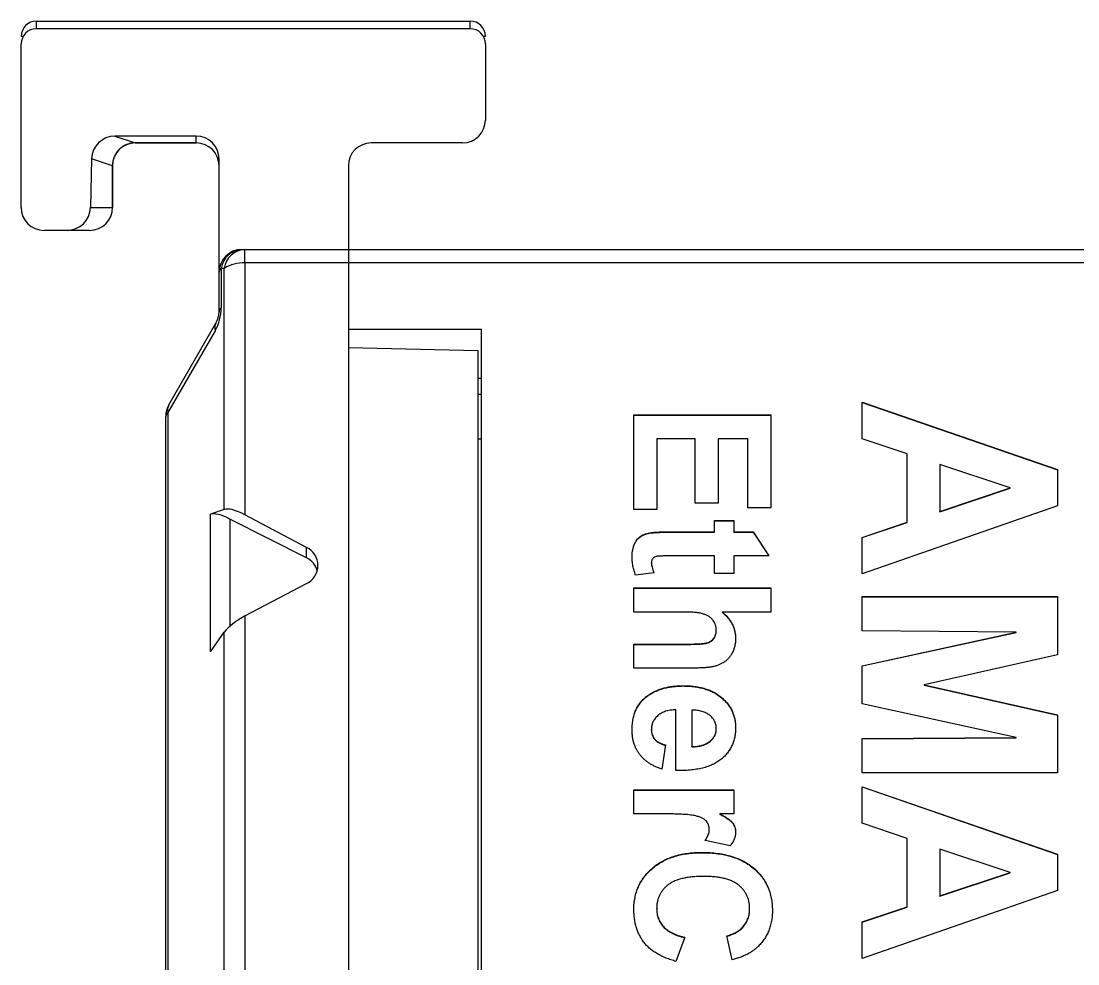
# Model space of a CAD drawing. Header units: millimetres. Extents: x 195 to 221, y 165 to 271.
# Drawn here: x 194.69 to 208.57, y 258.33 to 270.72 of the extents above; entities that cross this region are included whole.
import ezdxf

# ---------------------------------------------------------------- set-up
doc = ezdxf.new("R2010")
doc.units = ezdxf.units.MM

msp = doc.modelspace()

# ---------------------------------------------------------------- linework, layer by layer
at = {"color": 7, "linetype": 'Continuous', "lineweight": 25}
for p, q in [((194.889, 270.719), (200.589, 270.719)), ((200.589, 270.619), (194.889, 270.619)), ((194.689, 268.269), (194.689, 270.419)), ((200.789, 270.419), (200.789, 269.419)), ((196.989, 269.208), (195.921, 269.208)), ((195.921, 269.208), (196.188, 269.119)), ((196.989, 269.119), (196.989, 269.208)), ((196.189, 269.119), (196.989, 269.119)), ((196.189, 269.119), (196.189, 269.119)), ((196.989, 269.119), (196.189, 269.119)), ((196.989, 269.119), (196.989, 269.119)), ((200.489, 269.119), (199.289, 269.119)), ((195.614, 268.911), (195.6, 268.269)), ((195.889, 268.819), (195.614, 268.911)), ((195.889, 268.269), (195.889, 268.819)), ((195.889, 268.819), (195.889, 268.819)), ((195.889, 268.819), (195.889, 268.269)), ((197.289, 267.419), (197.289, 268.91)), ((198.989, 268.819), (198.989, 267.719)), ((195.6, 268.269), (195.889, 268.269)), ((195.889, 268.269), (195.889, 268.269)), ((195.293, 267.969), (194.989, 267.969)), ((195.589, 267.969), (195.293, 267.969)), ((197.589, 267.719), (197.63, 267.719)), ((197.63, 267.719), (198.989, 267.719)), ((197.63, 267.541), (197.63, 267.719)), ((198.989, 267.719), (220.039, 267.719)), ((198.989, 267.719), (198.989, 267.541)), ((197.289, 266.899), (197.289, 267.419)), ((197.317, 267.47), (197.317, 266.951)), ((197.358, 267.47), (197.317, 267.47)), ((197.358, 264.304), (197.358, 267.47)), ((197.63, 267.541), (197.63, 264.231)), ((198.989, 267.541), (197.63, 267.541)), ((220.039, 267.541), (198.989, 267.541)), ((198.989, 267.541), (198.989, 237.938)), ((196.629, 265.676), (197.249, 266.749)), ((197.237, 266.651), (196.617, 265.578)), ((200.739, 266.666), (198.989, 266.666)), ((200.739, 235.76), (200.739, 266.666)), ((198.989, 266.431), (200.689, 266.392)), ((200.689, 266.392), (200.689, 236.233)), ((200.689, 266.026), (200.739, 266.026)), ((200.689, 265.819), (200.739, 265.819)), ((205.739, 265.714), (208.307, 264.827)), ((205.739, 265.232), (205.739, 265.714)), ((205.739, 265.71), (208.307, 264.823)), ((196.589, 237.169), (196.589, 265.526)), ((196.617, 265.578), (196.617, 237.221)), ((202.739, 265.545), (204.537, 265.545)), ((202.739, 264.303), (202.739, 265.545)), ((202.739, 265.541), (204.537, 265.541)), ((204.537, 265.545), (204.537, 264.324)), ((203.039, 265.229), (203.039, 264.303)), ((203.546, 265.229), (203.039, 265.229)), ((203.546, 264.387), (203.546, 265.229)), ((203.845, 265.229), (203.845, 264.387)), ((204.237, 265.229), (203.845, 265.229)), ((204.237, 264.324), (204.237, 265.229)), ((206.332, 265.035), (205.739, 265.232)), ((206.332, 264.134), (206.332, 265.035)), ((207.682, 264.586), (206.76, 264.893)), ((206.76, 264.893), (206.76, 264.277)), ((208.307, 264.827), (208.307, 264.349)), ((206.76, 264.277), (207.682, 264.586)), ((206.76, 264.273), (207.682, 264.582)), ((207.682, 264.582), (207.682, 264.586)), ((203.845, 264.387), (203.546, 264.387)), ((208.307, 264.349), (205.739, 263.458)), ((197.358, 264.304), (197.176, 264.241)), ((197.176, 262.434), (197.176, 264.241)), ((198.439, 263.804), (197.63, 264.231)), ((203.039, 264.303), (202.739, 264.303)), ((204.537, 264.324), (204.237, 264.324)), ((206.76, 264.273), (206.76, 264.277)), ((198.439, 263.667), (197.432, 264.176)), ((203.799, 264.156), (204.053, 264.156)), ((203.799, 264.008), (203.799, 264.156)), ((203.799, 264.151), (204.053, 264.151)), ((204.053, 264.156), (204.053, 264.008)), ((205.739, 263.936), (206.332, 264.134)), ((205.739, 263.932), (206.332, 264.13)), ((206.332, 264.13), (206.332, 264.134)), ((202.968, 263.994), (202.968, 263.998)), ((203.217, 264.008), (203.799, 264.008)), ((203.217, 264.004), (203.217, 264.008)), ((203.217, 264.004), (203.799, 264.004)), ((203.799, 264.004), (203.799, 264.008)), ((204.053, 264.008), (204.306, 264.008)), ((204.053, 264.004), (204.053, 264.008)), ((204.053, 264.004), (204.306, 264.004)), ((204.306, 264.008), (204.514, 263.692)), ((204.306, 264.004), (204.306, 264.008)), ((204.306, 264.004), (204.511, 263.692)), ((205.739, 263.458), (205.739, 263.936)), ((198.439, 263.667), (198.439, 263.804)), ((203.799, 263.692), (203.234, 263.692)), ((203.799, 263.461), (203.799, 263.692)), ((204.053, 263.692), (204.053, 263.461)), ((204.514, 263.692), (204.053, 263.692)), ((202.969, 263.598), (202.969, 263.602)), ((203.003, 263.471), (202.762, 263.44)), ((204.053, 263.461), (203.799, 263.461)), ((197.63, 262.903), (198.439, 263.33)), ((202.739, 262.955), (202.739, 263.271)), ((202.739, 263.271), (204.537, 263.271)), ((202.739, 263.267), (204.537, 263.267)), ((204.537, 263.271), (204.537, 262.955)), ((205.739, 263.157), (208.307, 263.157)), ((205.739, 262.706), (205.739, 263.157)), ((205.739, 263.153), (208.307, 263.153)), ((208.307, 263.157), (208.307, 262.394)), ((197.63, 262.903), (197.63, 237.938)), ((203.4, 262.955), (202.739, 262.955)), ((204.537, 262.955), (203.901, 262.955)), ((203.901, 262.951), (203.901, 262.955)), ((197.176, 262.434), (197.358, 262.689)), ((197.358, 237.867), (197.358, 262.689)), ((203.822, 262.711), (203.822, 262.715)), ((207.761, 262.691), (205.739, 262.706)), ((205.739, 262.25), (207.761, 262.691)), ((205.739, 262.246), (207.761, 262.687)), ((207.761, 262.687), (207.761, 262.691)), ((202.739, 262.534), (203.436, 262.534)), ((202.739, 262.218), (202.739, 262.534)), ((202.739, 262.53), (203.436, 262.53)), ((203.436, 262.53), (203.436, 262.534)), ((208.307, 262.394), (206.555, 261.999)), ((203.506, 262.218), (202.739, 262.218)), ((205.739, 261.747), (205.739, 262.25)), ((206.555, 261.999), (208.307, 261.604)), ((206.555, 261.995), (206.555, 261.999)), ((206.555, 261.995), (208.307, 261.6)), ((202.938, 261.865), (202.938, 261.869)), ((203.386, 261.983), (203.386, 261.987)), ((207.761, 261.307), (205.739, 261.747)), ((203.292, 260.871), (203.292, 261.671)), ((203.5, 261.665), (203.5, 261.187)), ((208.307, 261.604), (208.307, 260.841)), ((202.969, 261.406), (202.969, 261.41)), ((203.822, 261.421), (203.822, 261.425)), ((205.739, 261.292), (207.761, 261.307)), ((205.739, 261.288), (207.761, 261.303)), ((207.761, 261.303), (207.761, 261.307)), ((203.154, 261.208), (203.108, 260.892)), ((203.5, 261.183), (203.5, 261.187)), ((205.739, 260.841), (205.739, 261.292)), ((208.307, 260.841), (205.739, 260.841)), ((202.739, 260.618), (204.053, 260.618)), ((202.739, 260.302), (202.739, 260.618)), ((202.739, 260.614), (204.053, 260.614)), ((204.053, 260.618), (204.053, 260.302)), ((205.739, 260.66), (208.307, 259.773)), ((205.739, 260.179), (205.739, 260.66)), ((205.739, 260.656), (208.307, 259.769)), ((203.129, 260.302), (202.739, 260.302)), ((204.053, 260.302), (203.869, 260.302)), ((203.869, 260.298), (203.869, 260.302)), ((203.73, 260.094), (203.73, 260.098)), ((206.332, 259.981), (205.739, 260.179)), ((204.003, 259.881), (203.674, 259.955)), ((206.332, 259.08), (206.332, 259.981)), ((203.634, 259.793), (203.634, 259.797)), ((206.76, 259.84), (206.76, 259.224)), ((207.682, 259.532), (206.76, 259.84)), ((208.307, 259.773), (208.307, 259.295)), ((206.76, 259.224), (207.682, 259.532)), ((206.76, 259.22), (207.682, 259.528)), ((207.682, 259.528), (207.682, 259.532)), ((208.307, 259.295), (205.739, 258.404)), ((206.76, 259.22), (206.76, 259.224)), ((205.739, 258.883), (206.332, 259.08)), ((205.739, 258.879), (206.332, 259.076)), ((206.332, 259.076), (206.332, 259.08)), ((203.039, 259.057), (203.039, 259.061)), ((204.26, 259.055), (204.26, 259.059)), ((205.739, 258.404), (205.739, 258.883)), ((203.407, 258.681), (203.292, 258.365)), ((204.03, 258.386), (203.96, 258.702))]:
    msp.add_line(p, q, dxfattribs=at)
at = {"color": 8, "linetype": 'Continuous', "lineweight": 25}
for p, q in [((194.889, 270.619), (194.889, 270.719)), ((200.589, 270.619), (200.589, 270.719)), ((194.716, 270.519), (194.689, 270.519)), ((200.789, 270.519), (200.762, 270.519)), ((200.739, 265.226), (200.689, 265.226)), ((197.432, 264.176), (197.432, 262.768))]:
    msp.add_line(p, q, dxfattribs=at)
at = {"color": 7, "linetype": 'Continuous', "lineweight": 25}
for centre, radius, start, end in [((194.889, 270.519), 0.2, 90, 180), ((194.889, 270.419), 0.2, 90, 180), ((200.589, 270.519), 0.2, 0, 90), ((200.589, 270.419), 0.2, 0, 90), ((200.489, 269.419), 0.3, 270, 0), ((196.189, 268.819), 0.3, 90.0883, 179.9756), ((196.189, 268.819), 0.3, 90.0335, 179.9769), ((196.189, 268.819), 0.3, 90.0003, 180.0013), ((196.189, 268.819), 0.3, 90, 180), ((196.989, 268.819), 0.3, 0.0042, 90.0032), ((196.989, 268.819), 0.3, 0, 90), ((199.289, 268.819), 0.3, 90, 180), ((194.989, 268.269), 0.3, 180, 270), ((195.589, 268.269), 0.3, 270.0359, 0.0351), ((195.589, 268.269), 0.3, 270, 0), ((197.589, 267.419), 0.3, 90, 180), ((197.599, 267.435), 0.284, 91.9548, 172.8821), ((197.64, 267.435), 0.284, 91.9549, 172.882), ((197.601, 267.093), 0.449, 86.2876, 122.7664), ((197.359, 267.414), 0.0705, 126.7983, 176.0158), ((196.717, 266.951), 0.6, 330, 0), ((196.989, 266.899), 0.3, 330, 0), ((197.359, 266.894), 0.0705, 126.8003, 176.0137), ((197.368, 266.685), 0.136, 151.6192, 194.3822), ((196.889, 265.526), 0.3, 150, 180), ((196.749, 265.611), 0.136, 151.6192, 194.3817), ((196.659, 265.521), 0.0705, 126.8006, 176.015), ((198.324, 263.567), 0.264, 295.85, 64.15)]:
    msp.add_arc(centre, radius, start, end, dxfattribs=at)
for centre, major_axis, ratio, start_param, end_param in [((195.914, 268.91), (0.251, 0.168), 0.977299, 0.969709, 2.539673), ((196.989, 268.91), (0.3, 0), 0.992772, 0, 1.570796), ((195.589, 269.119), (0.6, 0), 0.016667, 0.024993, 0.049958), ((195.589, 268.819), (0.3, 0), 0.033333, 0.024993, 0.049958), ((195.299, 268.269), (0.222, 0.207), 0.977964, 3.949458, 5.520254), ((197.448, 264.046), (0.295, -0.178), 0.308575, 1.807163, 2.889267), ((197.63, 264.109), (0.295, -0.178), 0.308575, 1.754803, 2.889267), ((198.289, 263.426), (0.298, 0.038), 0.911077, 0.132426, 0.931898), ((197.63, 262.781), (0.295, 0.178), 0.308575, 1.38679, 2.521254)]:
    msp.add_ellipse(centre, major_axis=major_axis, ratio=ratio, start_param=start_param, end_param=end_param, dxfattribs=at)
for points, knots in [([(202.716, 263.694), (202.716, 263.708), (202.717, 263.735), (202.723, 263.776), (202.733, 263.814), (202.747, 263.85), (202.764, 263.882), (202.783, 263.911), (202.806, 263.934), (202.83, 263.953), (202.859, 263.969), (202.892, 263.981), (202.928, 263.991), (202.955, 263.996), (202.968, 263.998)], [0, 0, 0, 0, 0.1002513, 0.1957712, 0.2884085, 0.3782787, 0.4636896, 0.5418652, 0.6139443, 0.6822325, 0.7518621, 0.8277017, 0.9097183, 1, 1, 1, 1]), ([(202.716, 263.69), (202.716, 263.704), (202.717, 263.731), (202.723, 263.772), (202.733, 263.81), (202.747, 263.846), (202.764, 263.878), (202.783, 263.907), (202.806, 263.93), (202.83, 263.949), (202.859, 263.965), (202.892, 263.977), (202.928, 263.987), (202.955, 263.992), (202.968, 263.994)], [0, 0, 0, 0, 0.1002513, 0.1957712, 0.2884085, 0.3782787, 0.4636896, 0.5418652, 0.6139443, 0.6822325, 0.7518621, 0.8277017, 0.9097183, 1, 1, 1, 1]), ([(202.968, 263.998), (202.974, 263.999), (202.987, 264), (203.008, 264.003), (203.033, 264.004), (203.063, 264.006), (203.096, 264.007), (203.133, 264.007), (203.174, 264.008), (203.202, 264.008), (203.217, 264.008)], [0, 0, 0, 0, 0.070065, 0.155883, 0.25725, 0.37439, 0.507401, 0.656204, 0.819448, 1, 1, 1, 1]), ([(202.968, 263.994), (202.974, 263.995), (202.987, 263.996), (203.008, 263.999), (203.033, 264), (203.063, 264.001), (203.096, 264.003), (203.133, 264.003), (203.174, 264.004), (203.202, 264.004), (203.217, 264.004)], [0, 0, 0, 0, 0.070065, 0.155883, 0.25725, 0.37439, 0.507401, 0.656204, 0.819448, 1, 1, 1, 1]), ([(202.762, 263.44), (202.754, 263.459), (202.74, 263.498), (202.726, 263.56), (202.717, 263.626), (202.716, 263.671), (202.716, 263.694)], [0, 0, 0, 0, 0.234891, 0.479076, 0.732732, 1, 1, 1, 1]), ([(203.234, 263.692), (203.221, 263.692), (203.195, 263.692), (203.159, 263.692), (203.127, 263.691), (203.1, 263.691), (203.077, 263.69), (203.059, 263.689), (203.045, 263.688), (203.029, 263.685), (203.008, 263.677), (202.99, 263.661), (202.979, 263.645), (202.974, 263.632), (202.97, 263.617), (202.97, 263.607), (202.969, 263.602)], [0, 0, 0, 0, 0.1266857, 0.2388025, 0.3374859, 0.4227199, 0.49343, 0.5507056, 0.5935432, 0.6232262, 0.7100817, 0.8020539, 0.8493537, 0.8966136, 0.9472005, 1, 1, 1, 1]), ([(202.969, 263.602), (202.97, 263.594), (202.971, 263.575), (202.978, 263.545), (202.988, 263.509), (202.998, 263.485), (203.003, 263.471)], [0, 0, 0, 0, 0.188363, 0.414141, 0.686872, 1, 1, 1, 1]), ([(202.969, 263.598), (202.97, 263.59), (202.971, 263.571), (202.978, 263.541), (202.988, 263.505), (202.998, 263.48), (203.003, 263.467)], [0, 0, 0, 0, 0.188363, 0.414141, 0.686872, 1, 1, 1, 1]), ([(203.822, 262.715), (203.822, 262.727), (203.821, 262.75), (203.813, 262.784), (203.799, 262.816), (203.78, 262.846), (203.757, 262.873), (203.727, 262.896), (203.692, 262.915), (203.659, 262.927), (203.629, 262.935), (203.604, 262.941), (203.576, 262.945), (203.546, 262.949), (203.513, 262.952), (203.478, 262.954), (203.44, 262.955), (203.414, 262.955), (203.4, 262.955)], [0, 0, 0, 0, 0.069012, 0.134927, 0.200532, 0.266813, 0.333439, 0.401705, 0.472898, 0.549516, 0.591477, 0.636643, 0.686548, 0.740656, 0.798967, 0.861575, 0.928579, 1, 1, 1, 1]), ([(203.901, 262.955), (203.915, 262.943), (203.942, 262.919), (203.978, 262.88), (204.008, 262.838), (204.033, 262.796), (204.052, 262.751), (204.066, 262.704), (204.074, 262.656), (204.075, 262.623), (204.076, 262.606)], [0, 0, 0, 0, 0.133982, 0.262626, 0.386631, 0.508943, 0.630245, 0.750802, 0.873505, 1, 1, 1, 1]), ([(203.901, 262.951), (203.915, 262.939), (203.942, 262.915), (203.978, 262.876), (204.008, 262.834), (204.033, 262.792), (204.052, 262.747), (204.066, 262.7), (204.074, 262.652), (204.075, 262.619), (204.076, 262.602)], [0, 0, 0, 0, 0.133982, 0.262626, 0.386631, 0.508943, 0.630245, 0.750802, 0.873505, 1, 1, 1, 1]), ([(203.436, 262.534), (203.453, 262.534), (203.485, 262.534), (203.529, 262.535), (203.569, 262.536), (203.605, 262.538), (203.635, 262.541), (203.661, 262.543), (203.682, 262.546), (203.704, 262.551), (203.727, 262.56), (203.751, 262.573), (203.772, 262.59), (203.79, 262.609), (203.804, 262.632), (203.815, 262.657), (203.821, 262.685), (203.822, 262.705), (203.822, 262.715)], [0, 0, 0, 0, 0.099662, 0.189222, 0.269434, 0.34106, 0.401932, 0.454248, 0.497464, 0.531097, 0.588762, 0.644495, 0.699252, 0.755102, 0.812075, 0.87082, 0.93342, 1, 1, 1, 1]), ([(203.436, 262.53), (203.453, 262.53), (203.485, 262.53), (203.529, 262.531), (203.569, 262.532), (203.605, 262.534), (203.635, 262.537), (203.661, 262.539), (203.682, 262.542), (203.704, 262.547), (203.727, 262.556), (203.751, 262.569), (203.772, 262.586), (203.79, 262.605), (203.804, 262.628), (203.815, 262.653), (203.821, 262.681), (203.822, 262.701), (203.822, 262.711)], [0, 0, 0, 0, 0.099662, 0.189222, 0.269434, 0.34106, 0.401932, 0.454248, 0.497464, 0.531097, 0.588762, 0.644495, 0.699252, 0.755102, 0.812075, 0.87082, 0.93342, 1, 1, 1, 1]), ([(204.076, 262.606), (204.075, 262.589), (204.074, 262.556), (204.065, 262.507), (204.052, 262.461), (204.033, 262.418), (204.009, 262.379), (203.982, 262.345), (203.952, 262.315), (203.919, 262.292), (203.883, 262.272), (203.846, 262.255), (203.806, 262.243), (203.772, 262.235), (203.742, 262.23), (203.717, 262.227), (203.689, 262.224), (203.658, 262.222), (203.624, 262.221), (203.587, 262.219), (203.547, 262.219), (203.52, 262.218), (203.506, 262.218)], [0, 0, 0, 0, 0.06816, 0.133068, 0.196774, 0.259, 0.318759, 0.374814, 0.427937, 0.479242, 0.529477, 0.579758, 0.630598, 0.682256, 0.709909, 0.740962, 0.775396, 0.813256, 0.854595, 0.899862, 0.948178, 1, 1, 1, 1]), ([(202.716, 261.41), (202.717, 261.435), (202.718, 261.483), (202.728, 261.554), (202.746, 261.619), (202.769, 261.68), (202.801, 261.735), (202.84, 261.785), (202.885, 261.831), (202.92, 261.856), (202.938, 261.869)], [0, 0, 0, 0, 0.143863, 0.279372, 0.407188, 0.530035, 0.648178, 0.764993, 0.881434, 1, 1, 1, 1]), ([(202.716, 261.406), (202.717, 261.431), (202.718, 261.479), (202.728, 261.55), (202.746, 261.615), (202.769, 261.676), (202.801, 261.731), (202.84, 261.781), (202.885, 261.827), (202.92, 261.852), (202.938, 261.865)], [0, 0, 0, 0, 0.143863, 0.279372, 0.407188, 0.530035, 0.648178, 0.764993, 0.881434, 1, 1, 1, 1]), ([(202.938, 261.869), (202.953, 261.878), (202.983, 261.898), (203.032, 261.921), (203.084, 261.941), (203.139, 261.958), (203.197, 261.971), (203.257, 261.98), (203.321, 261.985), (203.364, 261.986), (203.386, 261.987)], [0, 0, 0, 0, 0.1155924, 0.2327693, 0.3507916, 0.4725039, 0.5967862, 0.726082, 0.8602428, 1, 1, 1, 1]), ([(202.938, 261.865), (202.953, 261.874), (202.983, 261.893), (203.032, 261.917), (203.084, 261.937), (203.139, 261.954), (203.197, 261.967), (203.257, 261.976), (203.321, 261.981), (203.364, 261.982), (203.386, 261.983)], [0, 0, 0, 0, 0.1155924, 0.2327693, 0.3507916, 0.4725039, 0.5967862, 0.726082, 0.8602428, 1, 1, 1, 1]), ([(203.386, 261.987), (203.412, 261.986), (203.463, 261.986), (203.538, 261.978), (203.608, 261.966), (203.674, 261.949), (203.735, 261.927), (203.793, 261.901), (203.845, 261.869), (203.893, 261.832), (203.936, 261.792), (203.973, 261.75), (204.005, 261.704), (204.031, 261.656), (204.051, 261.605), (204.065, 261.552), (204.074, 261.496), (204.075, 261.458), (204.076, 261.439)], [0, 0, 0, 0, 0.07638, 0.149277, 0.218438, 0.284722, 0.348256, 0.410433, 0.47133, 0.531994, 0.591675, 0.649975, 0.706807, 0.763499, 0.820434, 0.878528, 0.938304, 1, 1, 1, 1]), ([(203.386, 261.983), (203.412, 261.982), (203.463, 261.981), (203.538, 261.974), (203.608, 261.962), (203.674, 261.945), (203.735, 261.923), (203.793, 261.897), (203.845, 261.865), (203.893, 261.828), (203.936, 261.788), (203.973, 261.745), (204.005, 261.7), (204.031, 261.652), (204.051, 261.601), (204.065, 261.548), (204.074, 261.492), (204.075, 261.454), (204.076, 261.435)], [0, 0, 0, 0, 0.07638, 0.149277, 0.218438, 0.284722, 0.348256, 0.410433, 0.47133, 0.531994, 0.591675, 0.649975, 0.706807, 0.763499, 0.820434, 0.878528, 0.938304, 1, 1, 1, 1]), ([(203.292, 261.671), (203.28, 261.67), (203.256, 261.669), (203.22, 261.666), (203.187, 261.659), (203.156, 261.651), (203.128, 261.64), (203.101, 261.627), (203.076, 261.612), (203.054, 261.594), (203.034, 261.575), (203.017, 261.555), (203.002, 261.534), (202.99, 261.511), (202.981, 261.488), (202.974, 261.463), (202.97, 261.437), (202.97, 261.419), (202.969, 261.41)], [0, 0, 0, 0, 0.076977, 0.1499, 0.220143, 0.286247, 0.350813, 0.412562, 0.473814, 0.53467, 0.594306, 0.652218, 0.708925, 0.765318, 0.822432, 0.879977, 0.938748, 1, 1, 1, 1]), ([(203.735, 261.598), (203.728, 261.604), (203.713, 261.614), (203.688, 261.628), (203.662, 261.64), (203.633, 261.65), (203.602, 261.657), (203.57, 261.662), (203.535, 261.665), (203.512, 261.665), (203.5, 261.665)], [0, 0, 0, 0, 0.112971, 0.226972, 0.34435, 0.464385, 0.589621, 0.719764, 0.855874, 1, 1, 1, 1]), ([(203.822, 261.425), (203.822, 261.433), (203.821, 261.45), (203.817, 261.475), (203.81, 261.498), (203.801, 261.521), (203.789, 261.542), (203.774, 261.562), (203.756, 261.581), (203.742, 261.592), (203.735, 261.598)], [0, 0, 0, 0, 0.13044, 0.257038, 0.379788, 0.499815, 0.620849, 0.744538, 0.870075, 1, 1, 1, 1]), ([(204.076, 261.439), (204.075, 261.417), (204.074, 261.375), (204.065, 261.313), (204.05, 261.255), (204.029, 261.2), (204.002, 261.149), (203.968, 261.101), (203.929, 261.057), (203.883, 261.017), (203.831, 260.981), (203.773, 260.949), (203.709, 260.924), (203.638, 260.903), (203.56, 260.887), (203.476, 260.876), (203.386, 260.87), (203.324, 260.871), (203.292, 260.871)], [0, 0, 0, 0, 0.062182, 0.121684, 0.17875, 0.234016, 0.288323, 0.342216, 0.396449, 0.451983, 0.508691, 0.567217, 0.628636, 0.693664, 0.762833, 0.836739, 0.91579, 1, 1, 1, 1]), ([(203.108, 260.892), (203.092, 260.897), (203.061, 260.907), (203.018, 260.926), (202.977, 260.946), (202.939, 260.969), (202.904, 260.994), (202.872, 261.022), (202.842, 261.051), (202.815, 261.083), (202.792, 261.116), (202.771, 261.152), (202.754, 261.19), (202.74, 261.23), (202.729, 261.272), (202.721, 261.316), (202.717, 261.362), (202.716, 261.394), (202.716, 261.41)], [0, 0, 0, 0, 0.066948, 0.131635, 0.194402, 0.255359, 0.315526, 0.374568, 0.43328, 0.491792, 0.550472, 0.610148, 0.670421, 0.732099, 0.795523, 0.860926, 0.92914, 1, 1, 1, 1]), ([(202.969, 261.41), (202.97, 261.398), (202.971, 261.375), (202.979, 261.342), (202.993, 261.311), (203.012, 261.284), (203.038, 261.259), (203.071, 261.239), (203.11, 261.221), (203.139, 261.212), (203.154, 261.208)], [0, 0, 0, 0, 0.125554, 0.243179, 0.356466, 0.46863, 0.584816, 0.71008, 0.847766, 1, 1, 1, 1]), ([(202.969, 261.406), (202.97, 261.394), (202.971, 261.371), (202.979, 261.338), (202.993, 261.307), (203.012, 261.28), (203.038, 261.255), (203.071, 261.235), (203.11, 261.217), (203.139, 261.208), (203.154, 261.204)], [0, 0, 0, 0, 0.125554, 0.243179, 0.356466, 0.46863, 0.584816, 0.71008, 0.847766, 1, 1, 1, 1]), ([(203.5, 261.187), (203.512, 261.187), (203.537, 261.188), (203.573, 261.192), (203.607, 261.197), (203.638, 261.206), (203.667, 261.216), (203.694, 261.227), (203.718, 261.242), (203.74, 261.258), (203.759, 261.275), (203.776, 261.294), (203.791, 261.313), (203.802, 261.334), (203.811, 261.355), (203.818, 261.378), (203.821, 261.401), (203.822, 261.417), (203.822, 261.425)], [0, 0, 0, 0, 0.0823222, 0.1603283, 0.2345386, 0.3039819, 0.3702307, 0.4340387, 0.4957682, 0.5558341, 0.6145025, 0.6712964, 0.7265666, 0.7806659, 0.8339422, 0.8884842, 0.9433121, 1, 1, 1, 1]), ([(203.5, 261.183), (203.512, 261.183), (203.537, 261.184), (203.573, 261.188), (203.607, 261.193), (203.638, 261.202), (203.667, 261.212), (203.694, 261.223), (203.718, 261.238), (203.74, 261.254), (203.759, 261.271), (203.776, 261.29), (203.791, 261.309), (203.802, 261.33), (203.811, 261.351), (203.818, 261.374), (203.821, 261.397), (203.822, 261.413), (203.822, 261.421)], [0, 0, 0, 0, 0.0823222, 0.1603283, 0.2345386, 0.3039819, 0.3702307, 0.4340387, 0.4957682, 0.5558341, 0.6145025, 0.6712964, 0.7265666, 0.7806659, 0.8339422, 0.8884842, 0.9433121, 1, 1, 1, 1]), ([(203.73, 260.098), (203.73, 260.108), (203.729, 260.128), (203.721, 260.157), (203.709, 260.184), (203.692, 260.208), (203.668, 260.229), (203.636, 260.248), (203.597, 260.264), (203.558, 260.276), (203.521, 260.283), (203.485, 260.288), (203.443, 260.293), (203.393, 260.296), (203.337, 260.299), (203.274, 260.301), (203.203, 260.302), (203.154, 260.302), (203.129, 260.302)], [0, 0, 0, 0, 0.047066, 0.091624, 0.134831, 0.177801, 0.223477, 0.275545, 0.335605, 0.404549, 0.445931, 0.496042, 0.556009, 0.625873, 0.704703, 0.793574, 0.892002, 1, 1, 1, 1]), ([(203.869, 260.302), (203.88, 260.297), (203.9, 260.286), (203.928, 260.271), (203.953, 260.255), (203.976, 260.24), (203.996, 260.225), (204.012, 260.211), (204.027, 260.197), (204.041, 260.179), (204.055, 260.156), (204.067, 260.127), (204.074, 260.096), (204.075, 260.075), (204.076, 260.064)], [0, 0, 0, 0, 0.101614, 0.196037, 0.282162, 0.36102, 0.433609, 0.497929, 0.556474, 0.608368, 0.705299, 0.801664, 0.898623, 1, 1, 1, 1]), ([(203.869, 260.298), (203.88, 260.293), (203.9, 260.282), (203.928, 260.267), (203.953, 260.251), (203.976, 260.236), (203.996, 260.221), (204.012, 260.207), (204.027, 260.193), (204.041, 260.175), (204.055, 260.152), (204.067, 260.123), (204.074, 260.092), (204.075, 260.071), (204.076, 260.06)], [0, 0, 0, 0, 0.101614, 0.196037, 0.282162, 0.36102, 0.433609, 0.497929, 0.556474, 0.608368, 0.705299, 0.801664, 0.898623, 1, 1, 1, 1]), ([(203.674, 259.955), (203.683, 259.967), (203.699, 259.991), (203.716, 260.028), (203.728, 260.063), (203.729, 260.087), (203.73, 260.098)], [0, 0, 0, 0, 0.284935, 0.542857, 0.779294, 1, 1, 1, 1]), ([(203.674, 259.951), (203.683, 259.963), (203.699, 259.987), (203.716, 260.024), (203.728, 260.059), (203.729, 260.083), (203.73, 260.094)], [0, 0, 0, 0, 0.284935, 0.542857, 0.779294, 1, 1, 1, 1]), ([(204.076, 260.064), (204.075, 260.048), (204.073, 260.016), (204.059, 259.969), (204.035, 259.924), (204.014, 259.896), (204.003, 259.881)], [0, 0, 0, 0, 0.239015, 0.480055, 0.731757, 1, 1, 1, 1]), ([(202.739, 259.048), (202.739, 259.074), (202.741, 259.127), (202.753, 259.204), (202.771, 259.277), (202.797, 259.346), (202.831, 259.412), (202.872, 259.474), (202.922, 259.533), (202.978, 259.587), (203.04, 259.637), (203.109, 259.679), (203.183, 259.716), (203.263, 259.746), (203.348, 259.769), (203.438, 259.785), (203.534, 259.795), (203.6, 259.796), (203.634, 259.797)], [0, 0, 0, 0, 0.0640709, 0.1260294, 0.1858404, 0.2443248, 0.3023045, 0.3602262, 0.4186613, 0.4786733, 0.5391942, 0.5998434, 0.6610264, 0.7236462, 0.7882436, 0.8556671, 0.9259255, 1, 1, 1, 1]), ([(202.739, 259.044), (202.739, 259.07), (202.741, 259.123), (202.753, 259.2), (202.771, 259.273), (202.797, 259.342), (202.831, 259.408), (202.872, 259.47), (202.922, 259.529), (202.978, 259.583), (203.04, 259.632), (203.109, 259.675), (203.183, 259.712), (203.263, 259.742), (203.348, 259.765), (203.438, 259.781), (203.534, 259.791), (203.6, 259.792), (203.634, 259.793)], [0, 0, 0, 0, 0.0640709, 0.1260294, 0.1858404, 0.2443248, 0.3023045, 0.3602262, 0.4186613, 0.4786733, 0.5391942, 0.5998434, 0.6610264, 0.7236462, 0.7882436, 0.8556671, 0.9259255, 1, 1, 1, 1]), ([(203.634, 259.797), (203.669, 259.796), (203.739, 259.795), (203.84, 259.785), (203.935, 259.769), (204.024, 259.746), (204.106, 259.716), (204.183, 259.681), (204.253, 259.638), (204.317, 259.589), (204.374, 259.534), (204.424, 259.475), (204.466, 259.412), (204.501, 259.345), (204.527, 259.274), (204.546, 259.198), (204.557, 259.119), (204.559, 259.064), (204.56, 259.037)], [0, 0, 0, 0, 0.0757983, 0.1478687, 0.2161323, 0.2815207, 0.3442542, 0.4050352, 0.465015, 0.5242282, 0.5826951, 0.6403378, 0.6975293, 0.7546589, 0.8130938, 0.8730015, 0.9351887, 1, 1, 1, 1]), ([(203.634, 259.793), (203.669, 259.792), (203.739, 259.791), (203.84, 259.781), (203.935, 259.765), (204.024, 259.742), (204.106, 259.712), (204.183, 259.676), (204.253, 259.634), (204.317, 259.584), (204.374, 259.53), (204.424, 259.471), (204.466, 259.408), (204.501, 259.341), (204.527, 259.27), (204.546, 259.194), (204.557, 259.115), (204.559, 259.06), (204.56, 259.032)], [0, 0, 0, 0, 0.0757983, 0.1478687, 0.2161323, 0.2815207, 0.3442542, 0.4050352, 0.465015, 0.5242282, 0.5826951, 0.6403378, 0.6975293, 0.7546589, 0.8130938, 0.8730015, 0.9351887, 1, 1, 1, 1]), ([(203.66, 259.481), (203.633, 259.481), (203.581, 259.48), (203.506, 259.475), (203.437, 259.466), (203.374, 259.453), (203.317, 259.437), (203.265, 259.417), (203.22, 259.393), (203.181, 259.365), (203.147, 259.335), (203.118, 259.302), (203.094, 259.267), (203.073, 259.23), (203.058, 259.191), (203.047, 259.149), (203.04, 259.106), (203.039, 259.076), (203.039, 259.061)], [0, 0, 0, 0, 0.092201, 0.177656, 0.256733, 0.330177, 0.398063, 0.460995, 0.519731, 0.575527, 0.629114, 0.681254, 0.732498, 0.783792, 0.835623, 0.888379, 0.943008, 1, 1, 1, 1]), ([(204.26, 259.059), (204.26, 259.074), (204.259, 259.104), (204.252, 259.148), (204.241, 259.19), (204.226, 259.229), (204.205, 259.266), (204.181, 259.302), (204.152, 259.334), (204.119, 259.365), (204.08, 259.392), (204.037, 259.417), (203.987, 259.437), (203.932, 259.453), (203.872, 259.466), (203.806, 259.475), (203.735, 259.48), (203.686, 259.481), (203.66, 259.481)], [0, 0, 0, 0, 0.058635, 0.114852, 0.169049, 0.221995, 0.274766, 0.327238, 0.380498, 0.43494, 0.491274, 0.550406, 0.612776, 0.679731, 0.751083, 0.828135, 0.911256, 1, 1, 1, 1]), ([(203.292, 258.365), (203.269, 258.371), (203.225, 258.384), (203.161, 258.407), (203.102, 258.433), (203.048, 258.463), (202.998, 258.495), (202.952, 258.53), (202.911, 258.569), (202.874, 258.611), (202.842, 258.655), (202.815, 258.703), (202.791, 258.753), (202.772, 258.807), (202.757, 258.863), (202.747, 258.922), (202.74, 258.984), (202.739, 259.026), (202.739, 259.048)], [0, 0, 0, 0, 0.070417, 0.137899, 0.202908, 0.265355, 0.325657, 0.38455, 0.442749, 0.500281, 0.557889, 0.6159, 0.675125, 0.735513, 0.798246, 0.862851, 0.929782, 1, 1, 1, 1]), ([(203.039, 259.061), (203.039, 259.049), (203.039, 259.027), (203.043, 258.994), (203.051, 258.963), (203.06, 258.932), (203.073, 258.903), (203.088, 258.875), (203.106, 258.848), (203.127, 258.823), (203.151, 258.799), (203.178, 258.777), (203.209, 258.756), (203.242, 258.738), (203.279, 258.72), (203.319, 258.705), (203.362, 258.692), (203.392, 258.685), (203.407, 258.681)], [0, 0, 0, 0, 0.061261, 0.120461, 0.178741, 0.235724, 0.291792, 0.348406, 0.404979, 0.462271, 0.52076, 0.580529, 0.642578, 0.707405, 0.77492, 0.84633, 0.921134, 1, 1, 1, 1]), ([(203.039, 259.057), (203.039, 259.045), (203.039, 259.023), (203.043, 258.99), (203.051, 258.959), (203.06, 258.928), (203.073, 258.899), (203.088, 258.871), (203.106, 258.844), (203.127, 258.819), (203.151, 258.795), (203.178, 258.773), (203.209, 258.752), (203.242, 258.733), (203.279, 258.716), (203.319, 258.701), (203.362, 258.688), (203.392, 258.68), (203.407, 258.677)], [0, 0, 0, 0, 0.061261, 0.120461, 0.178741, 0.235724, 0.291792, 0.348406, 0.404979, 0.462271, 0.52076, 0.580529, 0.642578, 0.707405, 0.77492, 0.84633, 0.921134, 1, 1, 1, 1]), ([(203.96, 258.702), (203.972, 258.705), (203.994, 258.71), (204.026, 258.721), (204.057, 258.733), (204.085, 258.748), (204.112, 258.764), (204.136, 258.783), (204.159, 258.804), (204.18, 258.827), (204.199, 258.851), (204.216, 258.877), (204.229, 258.904), (204.24, 258.933), (204.25, 258.962), (204.255, 258.993), (204.26, 259.025), (204.26, 259.047), (204.26, 259.059)], [0, 0, 0, 0, 0.065695, 0.129401, 0.191503, 0.25216, 0.312317, 0.372084, 0.432576, 0.493292, 0.554214, 0.615791, 0.676668, 0.738245, 0.801163, 0.865508, 0.931264, 1, 1, 1, 1]), ([(203.96, 258.698), (203.972, 258.701), (203.994, 258.706), (204.026, 258.717), (204.057, 258.729), (204.085, 258.744), (204.112, 258.76), (204.136, 258.779), (204.159, 258.8), (204.18, 258.823), (204.199, 258.847), (204.216, 258.873), (204.229, 258.9), (204.24, 258.929), (204.25, 258.958), (204.255, 258.989), (204.26, 259.021), (204.26, 259.043), (204.26, 259.055)], [0, 0, 0, 0, 0.065695, 0.129401, 0.191503, 0.25216, 0.312317, 0.372084, 0.432576, 0.493292, 0.554214, 0.615791, 0.676668, 0.738245, 0.801163, 0.865508, 0.931264, 1, 1, 1, 1]), ([(204.56, 259.037), (204.559, 259.012), (204.558, 258.965), (204.549, 258.895), (204.533, 258.829), (204.512, 258.766), (204.484, 258.707), (204.45, 258.652), (204.41, 258.6), (204.379, 258.568), (204.363, 258.552)], [0, 0, 0, 0, 0.137314, 0.269222, 0.396222, 0.51914, 0.640112, 0.759624, 0.878992, 1, 1, 1, 1]), ([(204.363, 258.552), (204.353, 258.543), (204.333, 258.525), (204.299, 258.5), (204.262, 258.476), (204.222, 258.454), (204.178, 258.435), (204.131, 258.417), (204.082, 258.4), (204.047, 258.391), (204.03, 258.386)], [0, 0, 0, 0, 0.110662, 0.223923, 0.340367, 0.461367, 0.587913, 0.71931, 0.855956, 1, 1, 1, 1])]:
    msp.add_open_spline(points, degree=3, knots=knots, dxfattribs=at)

doc.saveas('drawing.dxf')
